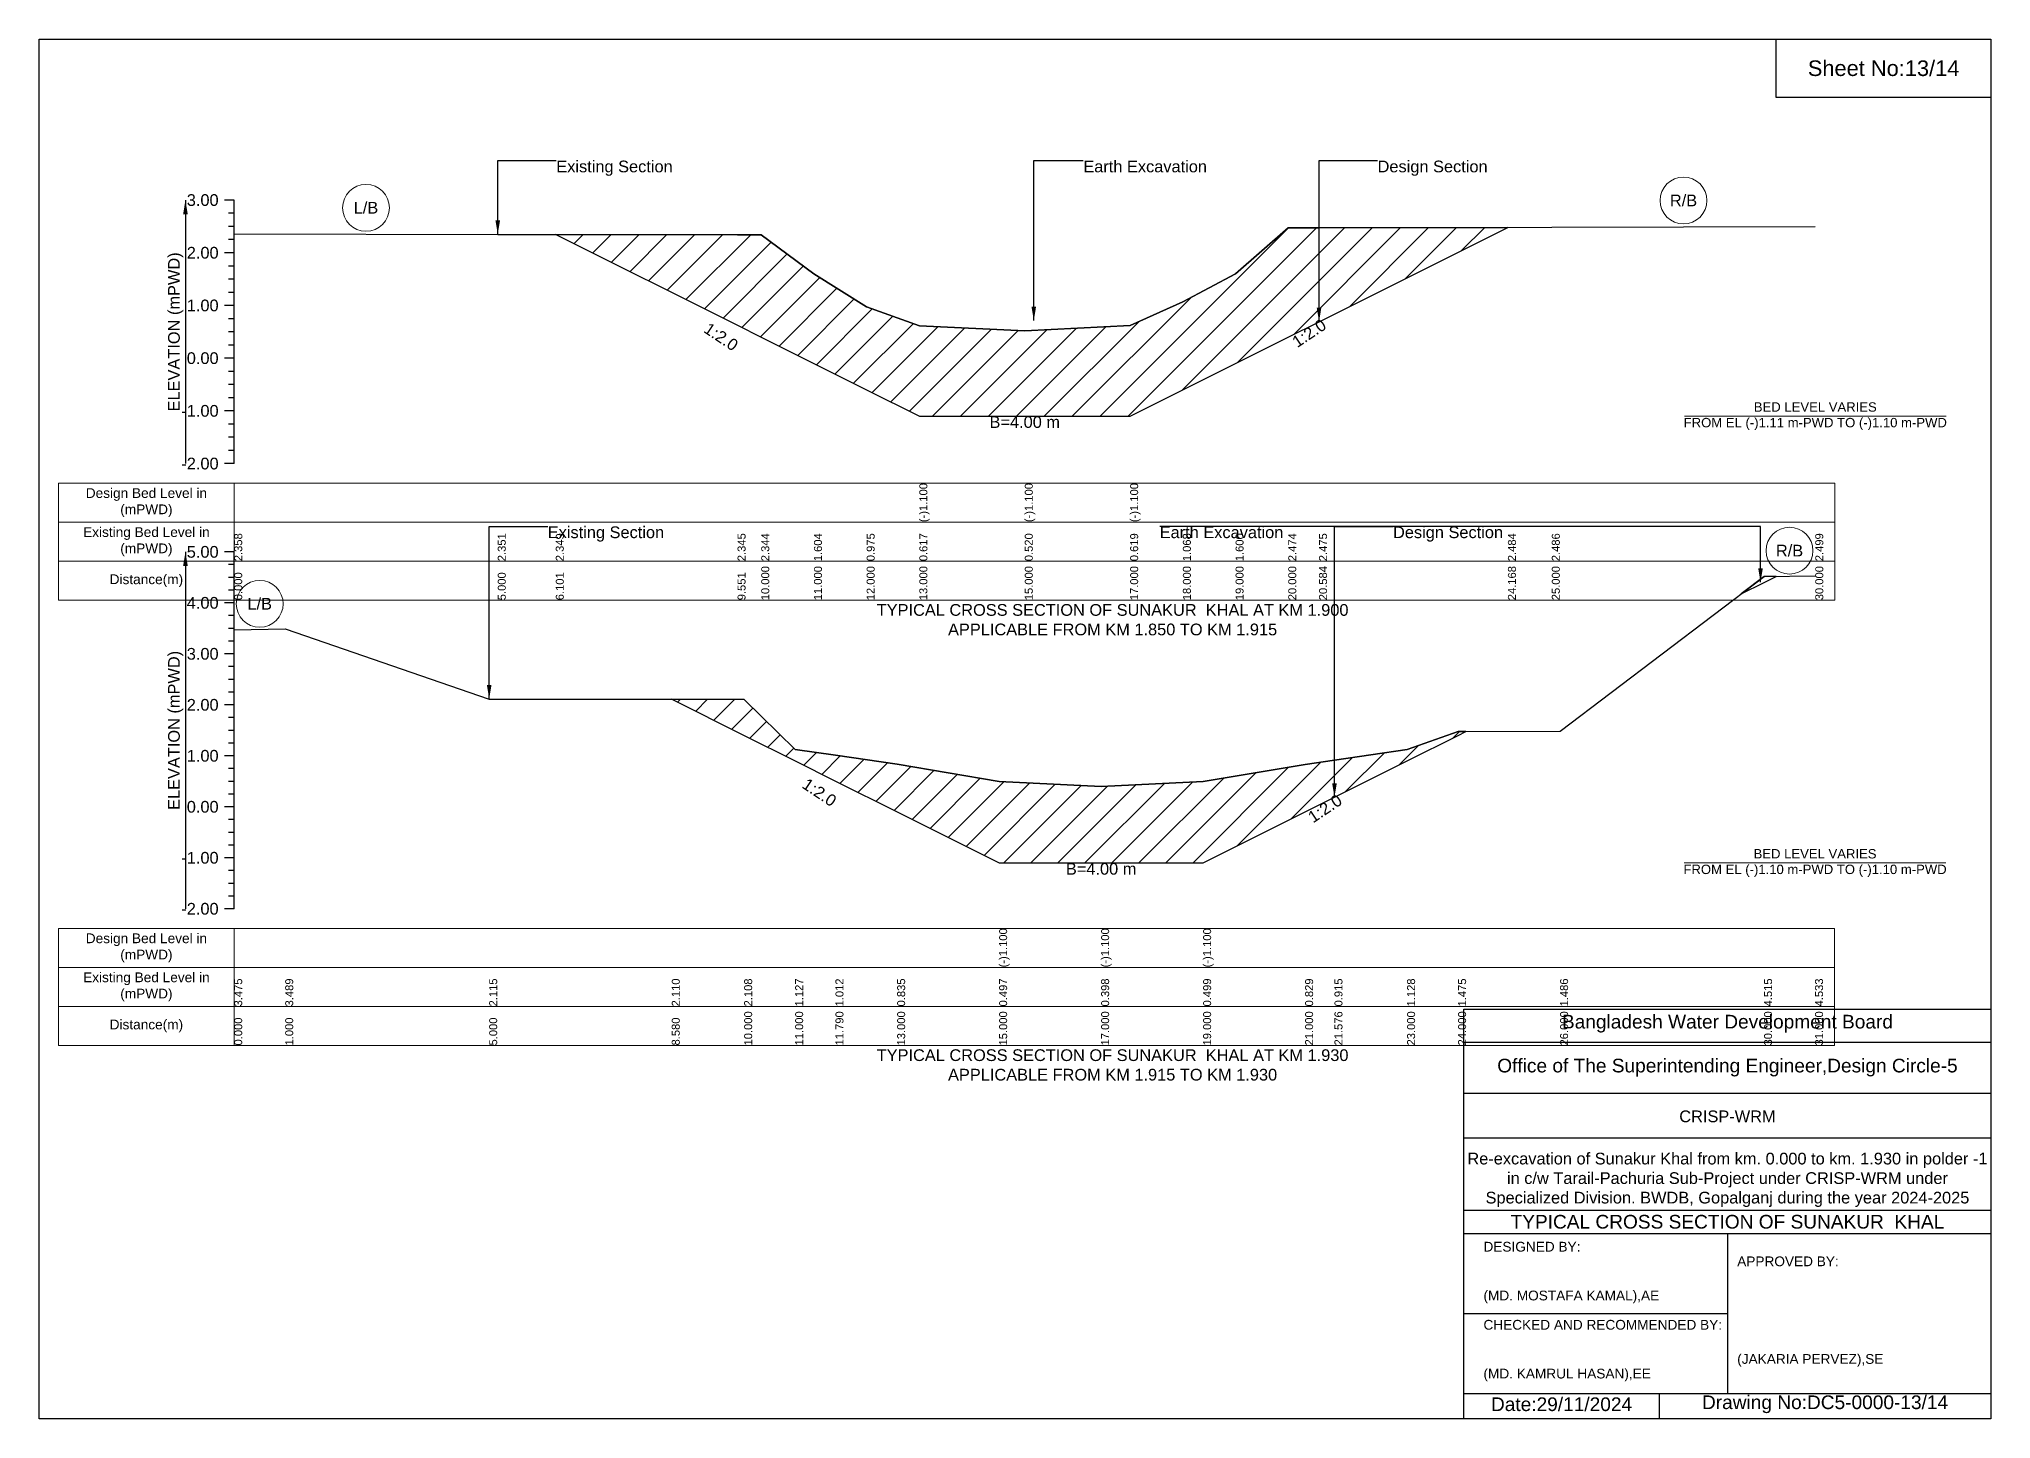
# Model space of a CAD drawing. Header units: inches. Extents: x 91000 to 238000, y -5656 to 143.
# Drawn here: x 220000 to 228000, y -5656 to 0 of the extents above; entities that cross this region are included whole.
import ezdxf

# ---------------------------------------------------------------- set-up
doc = ezdxf.new("R2010")
doc.units = ezdxf.units.IN
doc.header["$LTSCALE"] = 7
doc.header["$MEASUREMENT"] = 0
for name, color, linetype, lineweight in [('Cross section Data Border', 7, 'Continuous', 9), ('Cross Section Labels', 7, 'Continuous', 9), ('Existing_Bed_Level for Xsection', 7, 'Continuous', 25)]:
    doc.layers.add(name, color=color, linetype=linetype, lineweight=lineweight)
doc.styles.get("Standard").update_dxf_attribs({"font": 'arial.ttf'})
doc.dimstyles.get("Standard").update_dxf_attribs({"dimtxt": 0.18, "dimasz": 0.18, "dimexe": 0.18, "dimexo": 0.0625, "dimgap": 0.09, "dimtad": 0, "dimtih": 1, "dimtoh": 1, "dimdec": 4, "dimzin": 0, "dimdsep": 46, "dimtxsty": 'Standard', "dimcen": 0.09, "dimadec": 0, "dimazin": 0, "dimtfac": 1, "dimtdec": 4, "dimtofl": 0, "dimtmove": 0, "dimatfit": 3, "dimfxl": 1, "dimtolj": 1, "dimtzin": 0, "dimarcsym": 0})

msp = doc.modelspace()

# ---------------------------------------------------------------- hatches: boundary and pattern name
at = {"layer": 'Existing_Bed_Level for Xsection'}
h = msp.add_hatch(dxfattribs=at)
h.set_pattern_fill('ANSI31', color=256, scale=648, style=0)
h.paths.add_polyline_path([(222117.8, -800.8), (222862.9, -1173.4), (222960, -1221.9), (223176, -1329.9), (223392, -1437.9), (223608, -1545.9), (224040, -1545.9), (224472, -1545.9), (224688, -1437.9), (224904, -1329.9), (225120, -1221.9), (225246.1, -1158.8), (226020.3, -771.8), (225246.1, -773.6), (225120, -773.9), (224904, -962.7), (224688, -1077.6), (224472, -1174.6), (224040, -1196), (223608, -1175), (223392, -1097.7), (223176, -961.9), (222960, -802), (222862.9, -801.9)])
h = msp.add_hatch(dxfattribs=at)
h.set_pattern_fill('ANSI31', color=256, scale=627, style=0)
h.paths.add_polyline_path([(226976.6, -2274.3), (227070, -2227.6), (227119.9, -2202.6), (227070, -2203.5)])
h = msp.add_hatch(dxfattribs=at)
h.set_pattern_fill('ANSI31', color=256, scale=627, style=0)
h.paths.add_polyline_path([(222593.2, -2706.2), (222890, -2854.6), (223099, -2959.1), (223264.1, -3041.6), (223517, -3168.1), (223935, -3377.1), (224353, -3377.1), (224771, -3377.1), (225189, -3168.1), (225309.3, -3107.9), (225607, -2959.1), (225816, -2854.6), (225847.7, -2838.7), (225816, -2838.9), (225607, -2911.4), (225309.3, -2955.9), (225189, -2973.9), (224771, -3042.9), (224353, -3064), (223935, -3043.3), (223517, -2972.7), (223264.1, -2935.7), (223099, -2911.6), (222890, -2706.6)])

# ---------------------------------------------------------------- linework, layer by layer
for points in [[(220000, 0), (228000, 0), (228000, -5656), (220000, -5656)], [(227120, 0), (228000, 0), (228000, -240), (227120, -240)]]:
    msp.add_lwpolyline(points, close=True)
for points in [[(225840, -5656), (225840, -3976), (228000, -3976)], [(225840, -4112), (228000, -4112)], [(225840, -4320), (228000, -4320)], [(225840, -4504), (228000, -4504)], [(225840, -4800), (228000, -4800)], [(225840, -4896), (228000, -4896)], [(226920, -4896), (226920, -5552)], [(225840, -5224), (226920, -5224)], [(225840, -5552), (228000, -5552)], [(226640, -5552), (226640, -5656)]]:
    msp.add_lwpolyline(points)
at = {"layer": 'Cross section Data Border'}
for points in [[(220080, -1820.3), (227360, -1820.3), (227360, -2300.3), (220080, -2300.3)], [(220080, -3645.2), (227359, -3645.2), (227359, -4125.2), (220080, -4125.2)]]:
    msp.add_lwpolyline(points, close=True, dxfattribs=at)
for points in [[(220800, -1820.3), (220800, -2300.3)], [(220080, -1980.3), (227360, -1980.3)], [(220080, -2140.3), (227360, -2140.3)], [(220800, -3645.2), (220800, -4125.2)], [(220080, -3805.2), (227359, -3805.2)], [(220080, -3965.2), (227359, -3965.2)]]:
    msp.add_lwpolyline(points, dxfattribs=at)
at = {"layer": 'Cross Section Labels'}
for points in [[(226744.2, -1545.9), (227815.8, -1545.9)], [(226743.2, -3377.1), (227814.8, -3377.1)]]:
    msp.add_lwpolyline(points, dxfattribs=at)
for centre in [(221340, -691.7), (226740, -661.9), (227174.5, -2097.2), (220904.5, -2314.9)]:
    msp.add_circle(centre, 96, dxfattribs=at)
at = {"layer": 'Existing_Bed_Level for Xsection'}
for points in [[(220800, -660.3), (220760, -660.3)], [(220800, -714.3), (220776, -714.3)], [(220800, -1740.3), (220800, -1524.3), (220800, -1308.3), (220800, -1092.3), (220800, -876.3), (220800, -660.3)], [(220800, -768.3), (220776, -768.3)], [(220800, -799), (221880, -800.5), (222117.8, -800.8), (222862.9, -801.9), (222960, -802), (223176, -961.9), (223392, -1097.7), (223608, -1175), (223608, -1175), (224040, -1196), (224040, -1196), (224472, -1174.6), (224472, -1174.6), (224688, -1077.6), (224904, -962.7), (225120, -773.9), (225246.1, -773.6), (226020.3, -771.8), (226200, -771.3), (227280, -768.5)], [(220800, -876.3), (220760, -876.3)], [(220800, -822.3), (220776, -822.3)], [(220800, -930.3), (220776, -930.3)], [(220800, -984.3), (220776, -984.3)], [(220800, -1038.3), (220776, -1038.3)], [(220800, -1092.3), (220760, -1092.3)], [(220800, -1146.3), (220776, -1146.3)], [(220800, -1200.3), (220776, -1200.3)], [(220800, -1254.3), (220776, -1254.3)], [(220800, -1308.3), (220760, -1308.3)], [(220800, -1362.3), (220776, -1362.3)], [(220800, -1416.3), (220776, -1416.3)], [(220800, -1470.3), (220776, -1470.3)], [(220800, -1524.3), (220760, -1524.3)], [(220800, -1578.3), (220776, -1578.3)], [(220800, -1632.3), (220776, -1632.3)], [(220800, -1740.3), (220760, -1740.3)], [(220800, -1686.3), (220776, -1686.3)], [(220800, -2102.2), (220760, -2102.2)], [(220800, -2154.4), (220776, -2154.4)], [(220800, -3565.2), (220800, -3356.2), (220800, -3147.2), (220800, -2938.2), (220800, -2729.2), (220800, -2520.2), (220800, -2311.2), (220800, -2102.2)], [(220800, -2206.7), (220776, -2206.7)], [(220800, -2420.9), (221009, -2418), (221845, -2705.1), (222593.2, -2706.2), (222890, -2706.6), (223099, -2911.6), (223264.1, -2935.7), (223517, -2972.7), (223935, -3043.3), (223935, -3043.3), (224353, -3064), (224353, -3064), (224771, -3042.9), (224771, -3042.9), (225189, -2973.9), (225309.3, -2955.9), (225607, -2911.4), (225816, -2838.9), (225847.7, -2838.7), (226234, -2836.6), (227070, -2203.5), (227279, -2199.8)], [(220800, -2311.2), (220760, -2311.2)], [(220800, -2258.9), (220776, -2258.9)], [(220800, -2363.4), (220776, -2363.4)], [(220800, -2415.7), (220776, -2415.7)], [(220800, -2467.9), (220776, -2467.9)], [(220800, -2520.2), (220760, -2520.2)], [(220800, -2572.4), (220776, -2572.4)], [(220800, -2624.7), (220776, -2624.7)], [(220800, -2676.9), (220776, -2676.9)], [(220800, -2729.2), (220760, -2729.2)], [(220800, -2781.4), (220776, -2781.4)], [(220800, -2833.7), (220776, -2833.7)], [(220800, -2938.2), (220760, -2938.2)], [(220800, -2885.9), (220776, -2885.9)], [(220800, -2990.4), (220776, -2990.4)], [(220800, -3042.7), (220776, -3042.7)], [(220800, -3094.9), (220776, -3094.9)], [(220800, -3147.2), (220760, -3147.2)], [(220800, -3199.4), (220776, -3199.4)], [(220800, -3251.7), (220776, -3251.7)], [(220800, -3356.2), (220760, -3356.2)], [(220800, -3303.9), (220776, -3303.9)], [(220800, -3408.4), (220776, -3408.4)], [(220800, -3460.7), (220776, -3460.7)], [(220800, -3512.9), (220776, -3512.9)], [(220800, -3565.2), (220760, -3565.2)]]:
    msp.add_lwpolyline(points, dxfattribs=at)
for points in [[(222117.8, -800.8), (222862.9, -1173.4), (222960, -1221.9), (223176, -1329.9), (223392, -1437.9), (223608, -1545.9), (223608, -1545.9), (224040, -1545.9), (224040, -1545.9), (224472, -1545.9), (224472, -1545.9), (224688, -1437.9), (224904, -1329.9), (225120, -1221.9), (225246.1, -1158.8), (226020.3, -771.8), (226020.3, -771.8), (226020.3, -771.8), (225246.1, -773.6), (225120, -773.9), (224904, -962.7), (224688, -1077.6), (224472, -1174.6), (224472, -1174.6), (224040, -1196), (224040, -1196), (223608, -1175), (223608, -1175), (223392, -1097.7), (223176, -961.9), (222960, -802), (222862.9, -801.9)], [(226976.6, -2274.3), (227070, -2227.6), (227119.9, -2202.6), (227070, -2203.5)], [(222593.2, -2706.2), (222593.2, -2706.2), (222890, -2854.6), (223099, -2959.1), (223264.1, -3041.6), (223517, -3168.1), (223935, -3377.1), (223935, -3377.1), (224353, -3377.1), (224353, -3377.1), (224771, -3377.1), (224771, -3377.1), (225189, -3168.1), (225309.3, -3107.9), (225607, -2959.1), (225816, -2854.6), (225847.7, -2838.7), (225847.7, -2838.7), (225847.7, -2838.7), (225816, -2838.9), (225607, -2911.4), (225309.3, -2955.9), (225189, -2973.9), (224771, -3042.9), (224771, -3042.9), (224353, -3064), (224353, -3064), (223935, -3043.3), (223935, -3043.3), (223517, -2972.7), (223264.1, -2935.7), (223099, -2911.6), (222890, -2706.6), (222593.2, -2706.2)]]:
    msp.add_lwpolyline(points, close=True, dxfattribs=at)

# ---------------------------------------------------------------- texts
at = {"attachment_point": 5}
for s, insert, char_height in [('Sheet No:13/14', (227560, -120), 64), ('Bangladesh Water Development Board', (226920, -4036), 56), ('Office of The Superintending Engineer,Design Circle-5', (226920, -4216), 56)]:
    msp.add_mtext(s, dxfattribs=dict(at, insert=insert, char_height=char_height))
for s, insert, char_height, width, attachment_point in [('CRISP-WRM', (226920, -4416), 48, 2240, 5), ('Re-excavation of Sunakur Khal from km. 0.000 to km. 1.930 in polder -1  in c/w Tarail-Pachuria Sub-Project under CRISP-WRM under Specialized Division. BWDB, Gopalganj during the year 2024-2025', (226920, -4676), 48, 2160, 5), ('TYPICAL CROSS SECTION OF SUNAKUR  KHAL', (226920, -4848), 56, 2240, 5), ('DESIGNED BY:^J^J^J(MD. MOSTAFA KAMAL),AE', (225920, -5056), 40, 1120, 4), ('APPROVED BY:^J^J^J^J^J^J(JAKARIA PERVEZ),SE', (226960, -5216), 40, 1120, 4), ('CHECKED AND RECOMMENDED BY:^J^J^J(MD. KAMRUL HASAN),EE', (225920, -5376), 40, 1120, 4), ('Date:29/11/2024', (226240, -5596), 56, 1120, 5), ('Drawing No:DC5-0000-13/14', (227320, -5596), 56, 1760, 5)]:
    msp.add_mtext(s, dxfattribs=dict(insert=insert, char_height=char_height, width=width, attachment_point=attachment_point))
at = {"layer": 'Cross section Data Border', "char_height": 40, "width": 640, "attachment_point": 5}
for s, insert in [('Design Bed Level in (mPWD)', (220440, -1900.3)), ('Existing Bed Level in (mPWD)', (220440, -2060.3)), ('Distance(m)', (220440, -2220.3)), ('Design Bed Level in (mPWD)', (220440, -3725.2)), ('Existing Bed Level in (mPWD)', (220440, -3885.2)), ('Distance(m)', (220440, -4045.2))]:
    msp.add_mtext(s, dxfattribs=dict(at, insert=insert))
at = {"layer": 'Cross Section Labels'}
for s, insert, char_height, attachment_point in [('Existing Section', (222120, -498.3), 48, 1), ('Earth Excavation', (224280, -498.3), 48, 1), ('Design Section', (225486.1, -498.3), 48, 1), ('R/B', (226740, -661.9), 48, 5), ('L/B', (221340, -691.7), 48, 5), ('BED LEVEL VARIES ^JFROM EL (-)1.11 m-PWD TO (-)1.10 m-PWD', (227280, -1545.9), 38.4, 5), ('B=4.00 m', (224040, -1545.9), 48, 2), ('Existing Section', (222085, -1997.7), 48, 1), ('Earth Excavation', (224593, -1997.7), 48, 1), ('Design Section', (225549.3, -1997.7), 48, 1), ('R/B', (227174.5, -2097.2), 48, 5), ('L/B', (220904.5, -2314.9), 48, 5), ('TYPICAL CROSS SECTION OF SUNAKUR  KHAL AT KM 1.900^JAPPLICABLE FROM KM 1.850 TO KM 1.915', (224400, -2380.3), 48, 5), ('BED LEVEL VARIES ^JFROM EL (-)1.10 m-PWD TO (-)1.10 m-PWD', (227279, -3377.1), 38.4, 5), ('B=4.00 m', (224353, -3377.1), 48, 2), ('TYPICAL CROSS SECTION OF SUNAKUR  KHAL AT KM 1.930^JAPPLICABLE FROM KM 1.915 TO KM 1.930', (224400, -4205.2), 48, 5)]:
    msp.add_mtext(s, dxfattribs=dict(at, insert=insert, char_height=char_height, attachment_point=attachment_point))
at = {"layer": 'Cross Section Labels', "char_height": 48, "attachment_point": 2}
for insert, rotation in [((222808.9, -1200.4), 326.30993), ((225192.1, -1185.8), 33.69007), ((223211.9, -3067.8), 326.30993), ((225257.1, -3134), 33.69007)]:
    msp.add_mtext('1:2.0', dxfattribs=dict(at, insert=insert, rotation=rotation))
at = {"layer": 'Existing_Bed_Level for Xsection', "char_height": 48, "attachment_point": 6}
for s, insert in [('3.00', (220736, -660.3)), ('2.00', (220736, -876.3)), ('1.00', (220736, -1092.3)), ('0.00', (220736, -1308.3)), ('-1.00', (220736, -1524.3)), ('-2.00', (220736, -1740.3)), ('5.00', (220736, -2102.2)), ('4.00', (220736, -2311.2)), ('3.00', (220736, -2520.2)), ('2.00', (220736, -2729.2)), ('1.00', (220736, -2938.2)), ('0.00', (220736, -3147.2)), ('-1.00', (220736, -3356.2)), ('-2.00', (220736, -3565.2))]:
    msp.add_mtext(s, dxfattribs=dict(at, insert=insert))
at = {"layer": 'Existing_Bed_Level for Xsection', "rotation": 90}
for s, insert, char_height, attachment_point in [('ELEVATION (mPWD)', (220560, -1200.3), 48, 5), ('(-)1.100', (223608, -1980.3), 32.8, 1), ('(-)1.100', (224040, -1980.3), 32.8, 1), ('(-)1.100', (224472, -1980.3), 32.8, 1), ('2.358', (220800, -2140.3), 32.8, 1), ('2.351', (221880, -2140.3), 32.8, 1), ('2.349', (222117.8, -2140.3), 32.8, 1), ('2.345', (222862.9, -2140.3), 32.8, 1), ('2.344', (222960, -2140.3), 32.8, 1), ('1.604', (223176, -2140.3), 32.8, 1), ('0.975', (223392, -2140.3), 32.8, 1), ('0.617', (223608, -2140.3), 32.8, 1), ('0.520', (224040, -2140.3), 32.8, 1), ('0.619', (224472, -2140.3), 32.8, 1), ('1.068', (224688, -2140.3), 32.8, 1), ('1.600', (224904, -2140.3), 32.8, 1), ('2.474', (225120, -2140.3), 32.8, 1), ('2.475', (225246.1, -2140.3), 32.8, 1), ('2.484', (226020.3, -2140.3), 32.8, 1), ('2.486', (226200, -2140.3), 32.8, 1), ('2.499', (227280, -2140.3), 32.8, 1), ('0.000', (220800, -2300.3), 32.8, 1), ('5.000', (221880, -2300.3), 32.8, 1), ('6.101', (222117.8, -2300.3), 32.8, 1), ('9.551', (222862.9, -2300.3), 32.8, 1), ('10.000', (222960, -2300.3), 32.8, 1), ('11.000', (223176, -2300.3), 32.8, 1), ('12.000', (223392, -2300.3), 32.8, 1), ('13.000', (223608, -2300.3), 32.8, 1), ('15.000', (224040, -2300.3), 32.8, 1), ('17.000', (224472, -2300.3), 32.8, 1), ('18.000', (224688, -2300.3), 32.8, 1), ('19.000', (224904, -2300.3), 32.8, 1), ('20.000', (225120, -2300.3), 32.8, 1), ('20.584', (225246.1, -2300.3), 32.8, 1), ('24.168', (226020.3, -2300.3), 32.8, 1), ('25.000', (226200, -2300.3), 32.8, 1), ('30.000', (227280, -2300.3), 32.8, 1), ('ELEVATION (mPWD)', (220560, -2833.7), 48, 5), ('(-)1.100', (223935, -3805.2), 32.8, 1), ('(-)1.100', (224353, -3805.2), 32.8, 1), ('(-)1.100', (224771, -3805.2), 32.8, 1), ('3.475', (220800, -3965.2), 32.8, 1), ('3.489', (221009, -3965.2), 32.8, 1), ('2.115', (221845, -3965.2), 32.8, 1), ('2.110', (222593.2, -3965.2), 32.8, 1), ('2.108', (222890, -3965.2), 32.8, 1), ('1.127', (223099, -3965.2), 32.8, 1), ('1.012', (223264.1, -3965.2), 32.8, 1), ('0.835', (223517, -3965.2), 32.8, 1), ('0.497', (223935, -3965.2), 32.8, 1), ('0.398', (224353, -3965.2), 32.8, 1), ('0.499', (224771, -3965.2), 32.8, 1), ('0.829', (225189, -3965.2), 32.8, 1), ('0.915', (225309.3, -3965.2), 32.8, 1), ('1.128', (225607, -3965.2), 32.8, 1), ('1.475', (225816, -3965.2), 32.8, 1), ('1.486', (226234, -3965.2), 32.8, 1), ('4.515', (227070, -3965.2), 32.8, 1), ('4.533', (227279, -3965.2), 32.8, 1), ('10.000', (222890, -4125.2), 32.8, 1), ('11.000', (223099, -4125.2), 32.8, 1), ('11.790', (223264.1, -4125.2), 32.8, 1), ('13.000', (223517, -4125.2), 32.8, 1), ('15.000', (223935, -4125.2), 32.8, 1), ('17.000', (224353, -4125.2), 32.8, 1), ('19.000', (224771, -4125.2), 32.8, 1), ('21.000', (225189, -4125.2), 32.8, 1), ('21.576', (225309.3, -4125.2), 32.8, 1), ('23.000', (225607, -4125.2), 32.8, 1), ('24.000', (225816, -4125.2), 32.8, 1), ('26.000', (226234, -4125.2), 32.8, 1), ('30.000', (227070, -4125.2), 32.8, 1), ('31.000', (227279, -4125.2), 32.8, 1), ('0.000', (220800, -4125.2), 32.8, 1), ('1.000', (221009, -4125.2), 32.8, 1), ('5.000', (221845, -4125.2), 32.8, 1), ('8.580', (222593.2, -4125.2), 32.8, 1)]:
    msp.add_mtext(s, dxfattribs=dict(at, insert=insert, char_height=char_height, attachment_point=attachment_point))

# ---------------------------------------------------------------- leaders
at = {"layer": 'Cross Section Labels', "annotation_type": 0, "has_hookline": 1}
for points, hookline_direction, text_width in [([(221880, -800.5), (221880, -498.3), (222119.9, -498.3)], 0, 467.2), ([(224077, -1154.1), (224077, -498.3), (224279.9, -498.3)], 0, 497), ([(225246.1, -1158.8), (225246.1, -498.3), (225486.1, -498.3)], 0, 441.2), ([(221845, -2705.1), (221845, -1997.7), (222084.9, -1997.7)], 0, 467.2), ([(227055.5, -2226.8), (227055.5, -1997.7), (224593.1, -1997.7)], 1, 497), ([(225309.3, -3107.9), (225309.3, -1997.7), (225549.3, -1997.7)], 0, 441.2)]:
    msp.add_leader(points, dimstyle='Standard', override={"dimasz": 57.6}, dxfattribs=dict(at, hookline_direction=hookline_direction, text_width=text_width))
at = {"layer": 'Existing_Bed_Level for Xsection'}
for points in [[(220600, -660.3), (220600, -1740.3)], [(220600, -2102.2), (220600, -3565.2)]]:
    msp.add_leader(points, dimstyle='Standard', override={"dimasz": 57.6}, dxfattribs=at)

doc.saveas('drawing.dxf')
